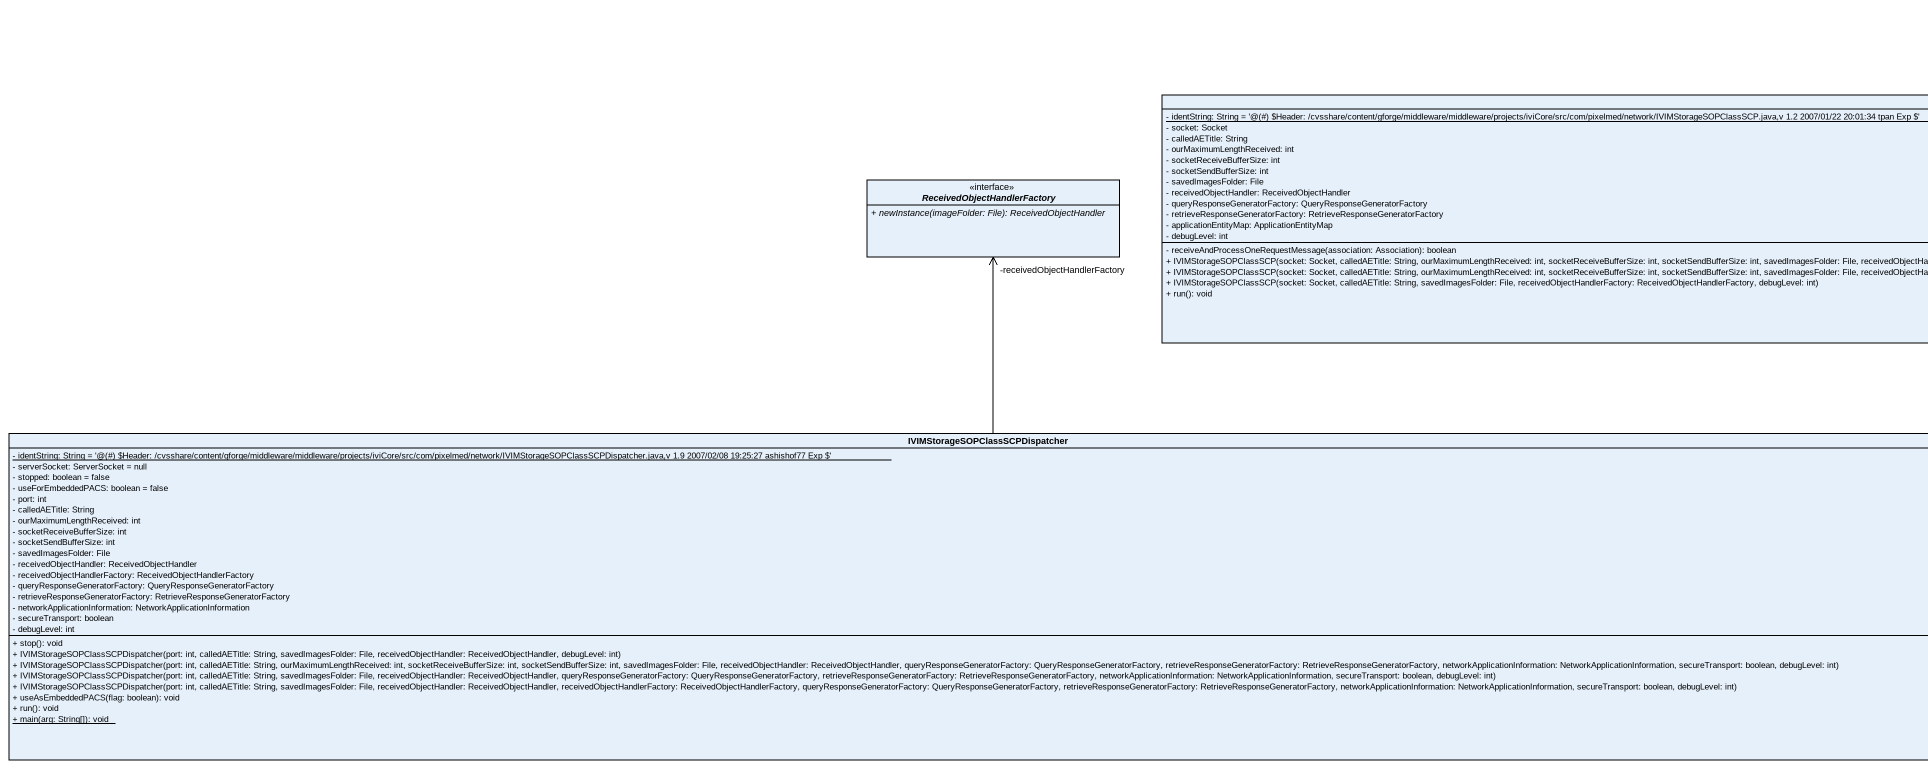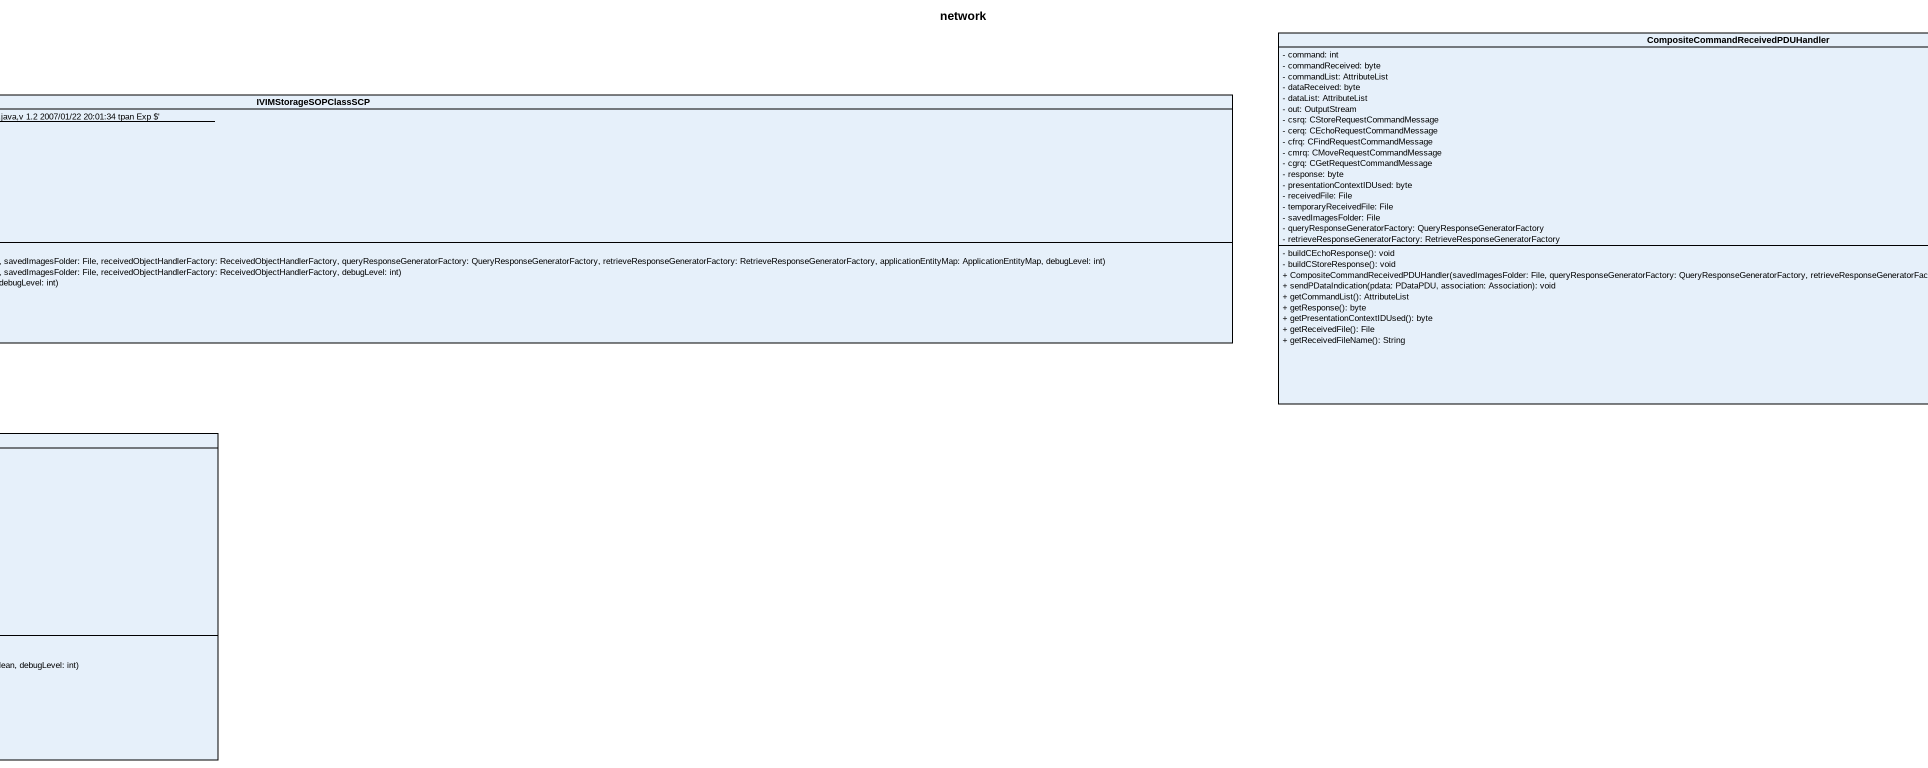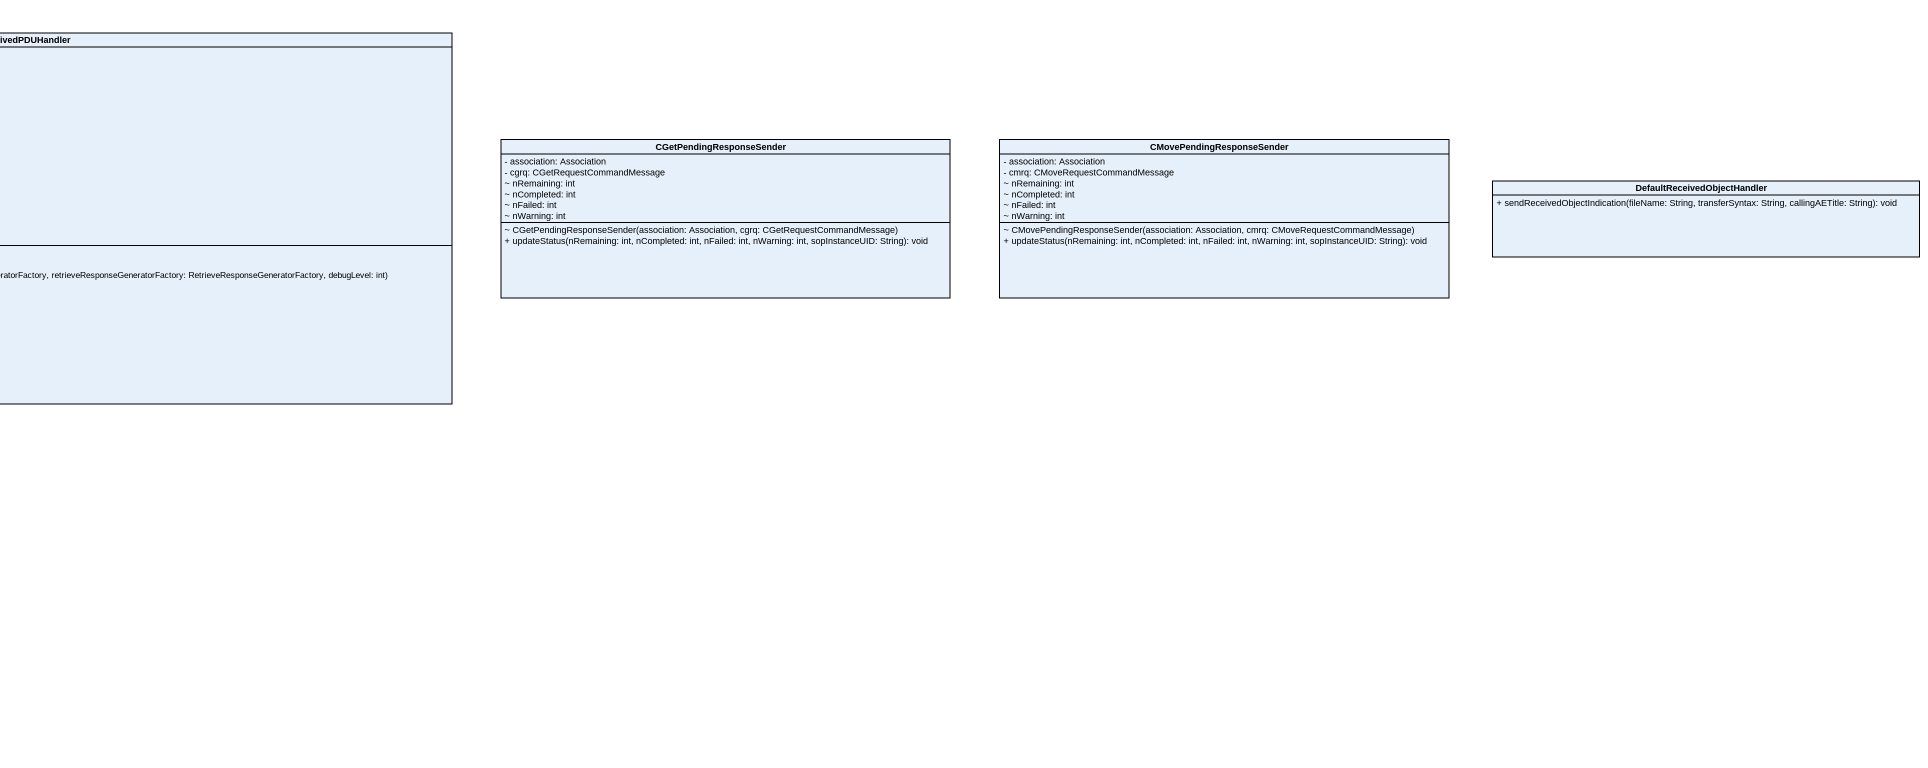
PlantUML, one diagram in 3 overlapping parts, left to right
@startuml
title network
hide circle
hide empty members
skinparam classAttributeIconSize 0
class "CompositeCommandReceivedPDUHandler" as CompositeCommandReceivedPDUH {
  - command: int
  - commandReceived: byte
  - commandList: AttributeList
  - dataReceived: byte
  - dataList: AttributeList
  - out: OutputStream
  - csrq: CStoreRequestCommandMessage
  - cerq: CEchoRequestCommandMessage
  - cfrq: CFindRequestCommandMessage
  - cmrq: CMoveRequestCommandMessage
  - cgrq: CGetRequestCommandMessage
  - response: byte
  - presentationContextIDUsed: byte
  - receivedFile: File
  - temporaryReceivedFile: File
  - savedImagesFolder: File
  - queryResponseGeneratorFactory: QueryResponseGeneratorFactory
  - retrieveResponseGeneratorFactory: RetrieveResponseGeneratorFactory
  - buildCEchoResponse(): void
  - buildCStoreResponse(): void
  + CompositeCommandReceivedPDUHandler(savedImagesFolder: File, queryResponseGeneratorFactory: QueryResponseGeneratorFactory, retrieveResponseGeneratorFactory: RetrieveResponseGeneratorFactory, debugLevel: int)
  + sendPDataIndication(pdata: PDataPDU, association: Association): void
  + getCommandList(): AttributeList
  + getResponse(): byte
  + getPresentationContextIDUsed(): byte
  + getReceivedFile(): File
  + getReceivedFileName(): String
}
class IVIMStorageSOPClassSCP {
  {static} {field} - identString: String = '@(#) ~$Header: /cvsshare/content/gforge/middleware/middleware/projects/iviCore/src/com/pixelmed/network/IVIMStorageSOPClassSCP.java,v 1.2 2007/01/22 20:01:34 tpan Exp $'
  - socket: Socket
  - calledAETitle: String
  - ourMaximumLengthReceived: int
  - socketReceiveBufferSize: int
  - socketSendBufferSize: int
  - savedImagesFolder: File
  - receivedObjectHandler: ReceivedObjectHandler
  - queryResponseGeneratorFactory: QueryResponseGeneratorFactory
  - retrieveResponseGeneratorFactory: RetrieveResponseGeneratorFactory
  - applicationEntityMap: ApplicationEntityMap
  - debugLevel: int
  - receiveAndProcessOneRequestMessage(association: Association): boolean
  + IVIMStorageSOPClassSCP(socket: Socket, calledAETitle: String, ourMaximumLengthReceived: int, socketReceiveBufferSize: int, socketSendBufferSize: int, savedImagesFolder: File, receivedObjectHandlerFactory: ReceivedObjectHandlerFactory, queryResponseGeneratorFactory: QueryResponseGeneratorFactory, retrieveResponseGeneratorFactory: RetrieveResponseGeneratorFactory, applicationEntityMap: ApplicationEntityMap, debugLevel: int)
  + IVIMStorageSOPClassSCP(socket: Socket, calledAETitle: String, ourMaximumLengthReceived: int, socketReceiveBufferSize: int, socketSendBufferSize: int, savedImagesFolder: File, receivedObjectHandlerFactory: ReceivedObjectHandlerFactory, debugLevel: int)
  + IVIMStorageSOPClassSCP(socket: Socket, calledAETitle: String, savedImagesFolder: File, receivedObjectHandlerFactory: ReceivedObjectHandlerFactory, debugLevel: int)
  + run(): void
}
class CGetPendingResponseSender {
  - association: Association
  - cgrq: CGetRequestCommandMessage
  ~ nRemaining: int
  ~ nCompleted: int
  ~ nFailed: int
  ~ nWarning: int
  ~ CGetPendingResponseSender(association: Association, cgrq: CGetRequestCommandMessage)
  + updateStatus(nRemaining: int, nCompleted: int, nFailed: int, nWarning: int, sopInstanceUID: String): void
}
class CMovePendingResponseSender {
  - association: Association
  - cmrq: CMoveRequestCommandMessage
  ~ nRemaining: int
  ~ nCompleted: int
  ~ nFailed: int
  ~ nWarning: int
  ~ CMovePendingResponseSender(association: Association, cmrq: CMoveRequestCommandMessage)
  + updateStatus(nRemaining: int, nCompleted: int, nFailed: int, nWarning: int, sopInstanceUID: String): void
}
interface ReceivedObjectHandlerFactory <<interface>> {
  {abstract} + newInstance(imageFolder: File): ReceivedObjectHandler
}
class DefaultReceivedObjectHandler {
  + sendReceivedObjectIndication(fileName: String, transferSyntax: String, callingAETitle: String): void
}
class "IVIMStorageSOPClassSCPDispatcher" as IVIMStorageSOPClassSCPDispat {
  {static} {field} - identString: String = '@(#) ~$Header: /cvsshare/content/gforge/middleware/middleware/projects/iviCore/src/com/pixelmed/network/IVIMStorageSOPClassSCPDispatcher.java,v 1.9 2007/02/08 19:25:27 ashishof77 Exp $'
  - serverSocket: ServerSocket = null
  - stopped: boolean = false
  - useForEmbeddedPACS: boolean = false
  - port: int
  - calledAETitle: String
  - ourMaximumLengthReceived: int
  - socketReceiveBufferSize: int
  - socketSendBufferSize: int
  - savedImagesFolder: File
  - receivedObjectHandler: ReceivedObjectHandler
  - receivedObjectHandlerFactory: ReceivedObjectHandlerFactory
  - queryResponseGeneratorFactory: QueryResponseGeneratorFactory
  - retrieveResponseGeneratorFactory: RetrieveResponseGeneratorFactory
  - networkApplicationInformation: NetworkApplicationInformation
  - secureTransport: boolean
  - debugLevel: int
  + stop(): void
  + IVIMStorageSOPClassSCPDispatcher(port: int, calledAETitle: String, savedImagesFolder: File, receivedObjectHandler: ReceivedObjectHandler, debugLevel: int)
  + IVIMStorageSOPClassSCPDispatcher(port: int, calledAETitle: String, ourMaximumLengthReceived: int, socketReceiveBufferSize: int, socketSendBufferSize: int, savedImagesFolder: File, receivedObjectHandler: ReceivedObjectHandler, queryResponseGeneratorFactory: QueryResponseGeneratorFactory, retrieveResponseGeneratorFactory: RetrieveResponseGeneratorFactory, networkApplicationInformation: NetworkApplicationInformation, secureTransport: boolean, debugLevel: int)
  + IVIMStorageSOPClassSCPDispatcher(port: int, calledAETitle: String, savedImagesFolder: File, receivedObjectHandler: ReceivedObjectHandler, queryResponseGeneratorFactory: QueryResponseGeneratorFactory, retrieveResponseGeneratorFactory: RetrieveResponseGeneratorFactory, networkApplicationInformation: NetworkApplicationInformation, secureTransport: boolean, debugLevel: int)
  + IVIMStorageSOPClassSCPDispatcher(port: int, calledAETitle: String, savedImagesFolder: File, receivedObjectHandler: ReceivedObjectHandler, receivedObjectHandlerFactory: ReceivedObjectHandlerFactory, queryResponseGeneratorFactory: QueryResponseGeneratorFactory, retrieveResponseGeneratorFactory: RetrieveResponseGeneratorFactory, networkApplicationInformation: NetworkApplicationInformation, secureTransport: boolean, debugLevel: int)
  + useAsEmbeddedPACS(flag: boolean): void
  + run(): void
  {static} + main(arg: String[]): void
}
IVIMStorageSOPClassSCPDispat -up-> "-receivedObjectHandlerFactory" ReceivedObjectHandlerFactory
@enduml
